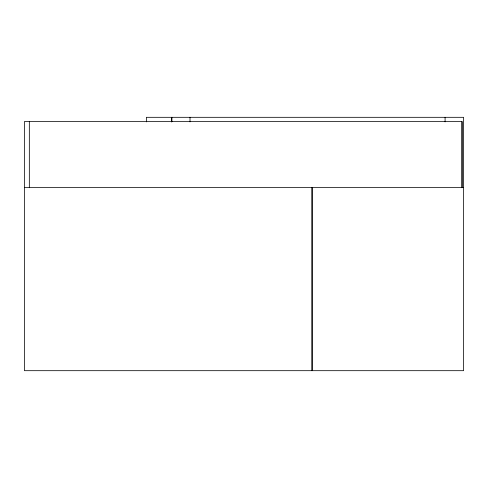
<?xml version="1.0" encoding="UTF-8"?>
<svg xmlns="http://www.w3.org/2000/svg" width="488" height="488" viewBox="0 0 488 488"><rect width="100%" height="100%" fill="white"/><g stroke="black" fill="none" stroke-linecap="round" stroke-linejoin="round"><path stroke-width="0.73" d="M24.437 187.41L463.6 187.41M462.051 187.721L462.051 121.561L24.4 121.561L24.437 370.685L463.6 370.685L463.6 117.315L146.369 117.315L146.369 121.884M461.983 121.561L461.983 187.721M445.087 117.315L445.087 121.884M312.369 187.41L312.369 370.685M311.777 187.41L311.777 370.685M190.015 117.315L190.015 121.884M29.335 121.561L29.335 187.721M171.788 121.884L171.788 117.315L171.752 121.884"/></g></svg>
